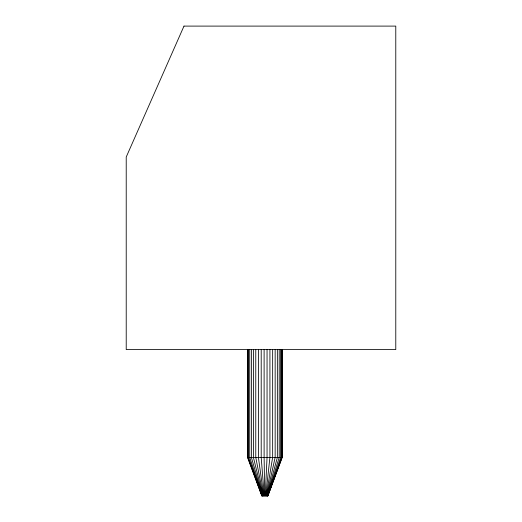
<?xml version="1.0" encoding="UTF-8"?>
<svg xmlns="http://www.w3.org/2000/svg" width="522" height="522" viewBox="0 0 522 522"><rect width="100%" height="100%" fill="white"/><g stroke="black" fill="none" stroke-linecap="round" stroke-linejoin="round"><path stroke-width="0.78" d="M265.235 495.9L267.049 457.389L267.049 349.57M265.731 495.9L269.926 457.389L269.926 349.57M266.207 495.9L272.654 457.389L272.654 349.57M266.638 495.9L275.153 457.389L275.153 349.57M267.023 495.9L277.358 457.389L277.358 349.57M267.342 495.9L279.205 457.389L279.205 349.57M267.59 495.9L280.64 457.389L280.64 349.57M267.76 495.9L281.619 457.389L281.619 349.57M267.845 495.9L282.115 457.389L282.115 349.57L282.18 457.389L267.858 495.9L261.842 495.9L247.519 457.389L247.519 349.57M247.519 457.389L282.18 457.389M261.887 495.9L247.774 457.389L247.774 349.57M262.018 495.9L248.511 457.389L248.511 349.57M262.227 495.9L249.725 457.389L249.725 349.57M262.514 495.9L251.369 457.389L251.369 349.57M262.866 495.9L253.405 457.389L253.405 349.57M263.271 495.9L255.767 457.389L255.767 349.57M263.727 495.9L258.39 457.389L258.39 349.57M264.217 495.9L261.202 457.389L261.202 349.57M264.726 495.9L264.112 457.389L264.112 349.57M183.985 26.1L126.22 157.031L126.22 349.57L395.78 349.57L395.78 26.1L183.985 26.1"/></g></svg>
